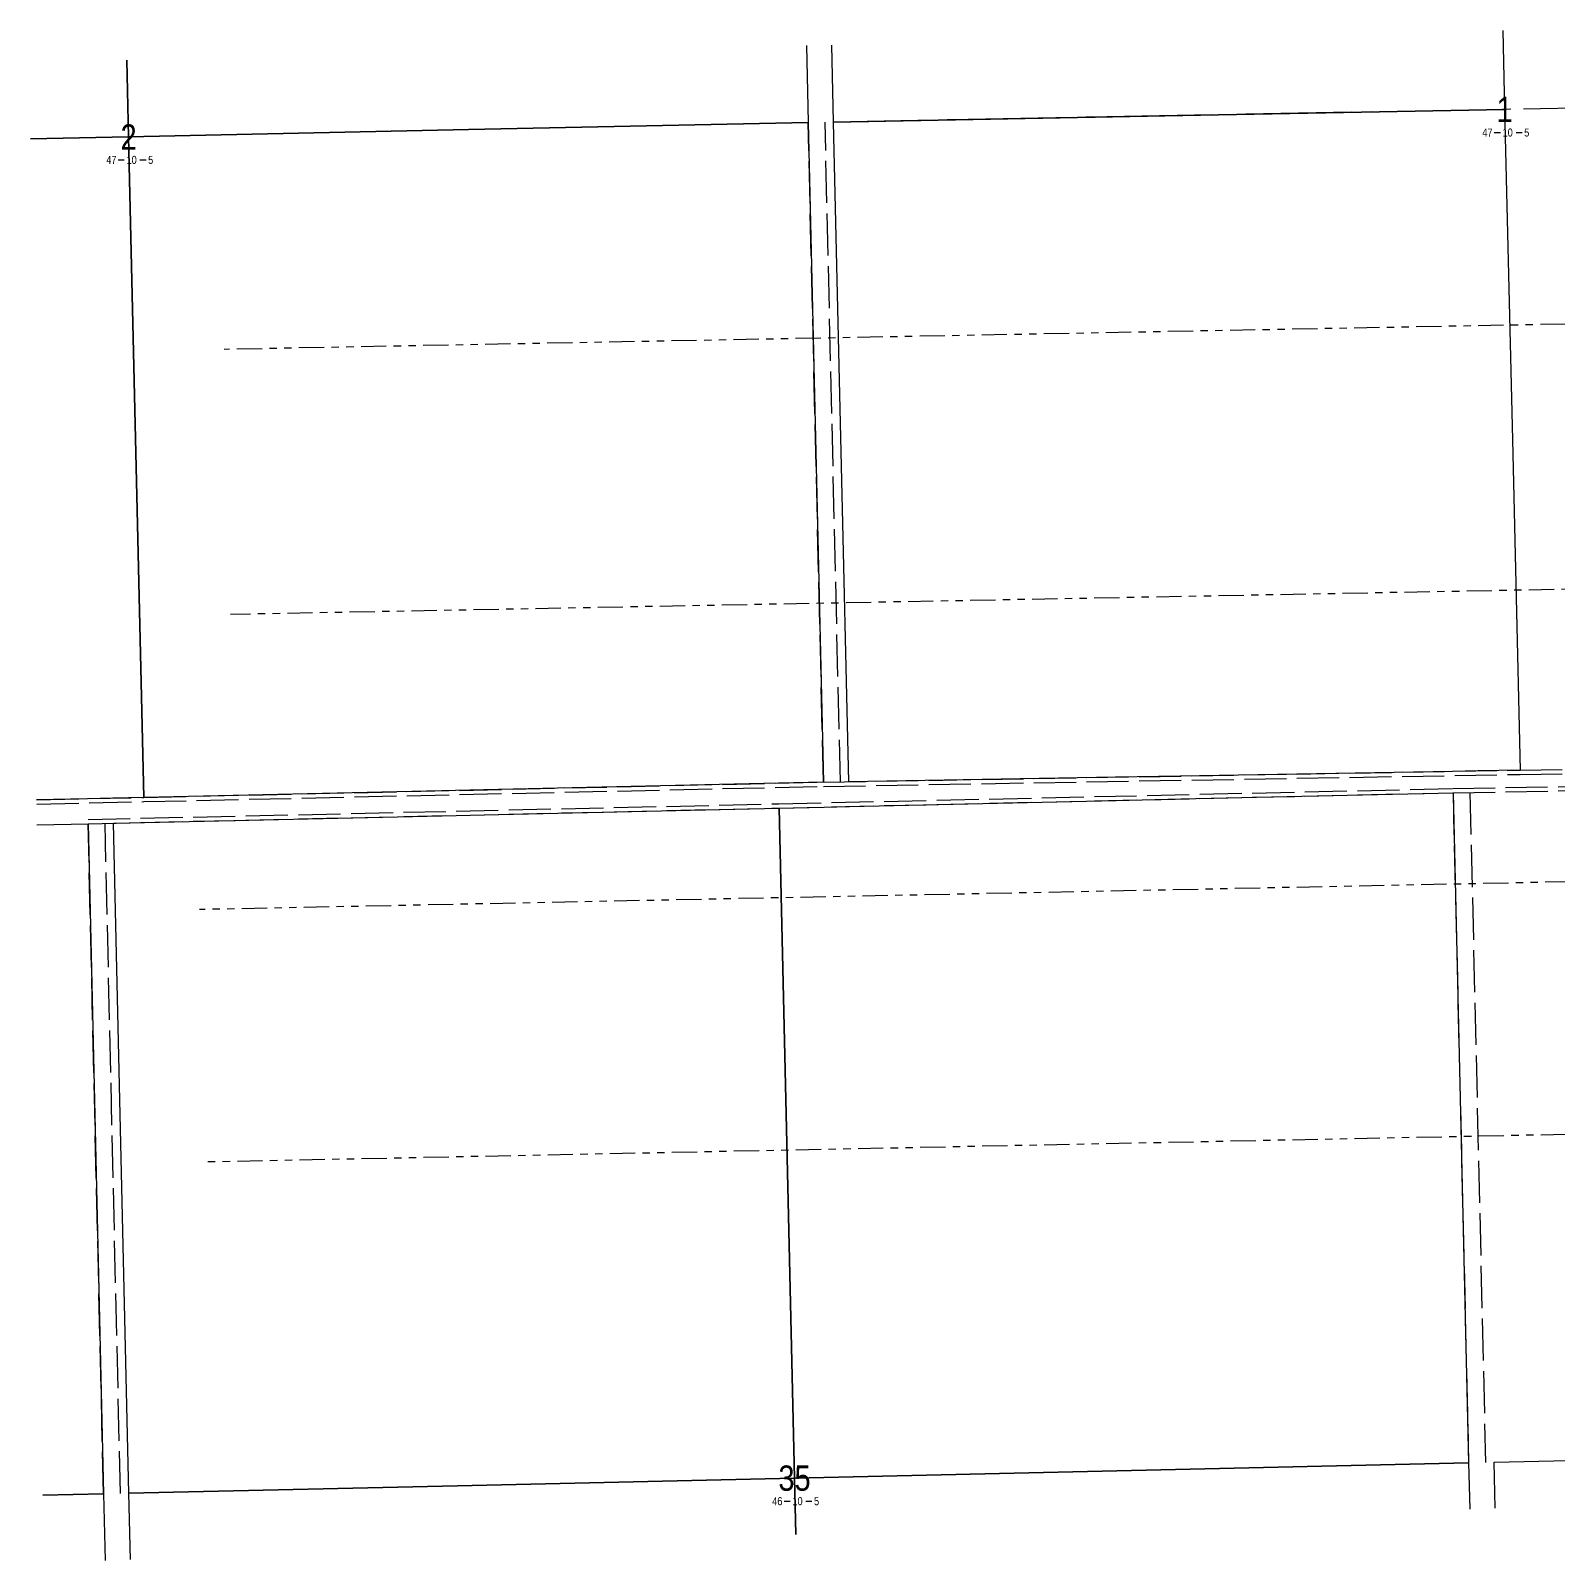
# Model space of a CAD drawing. Extents: x 608923 to 639703, y 5874498 to 5880756.
# Drawn here: x 610235 to 612050, y 5874648 to 5876465 of the extents above; entities that cross this region are included whole.
import ezdxf
from ezdxf.enums import TextEntityAlignment as Align

# ---------------------------------------------------------------- set-up
doc = ezdxf.new("R2010")
doc.units = 0
doc.header["$LTSCALE"] = 5
for name, pattern in [('foc-DRILLPATH', [14.75, 6, -1.75, 1.75, -1.75, 1.75, -1.75]), ('foc-QUARTERLINE', [33, 25, -3, 2, -3]), ('foc-UNSURVEYED', [12.5, 10, -2.5])]:
    doc.linetypes.add(name, pattern=pattern)
for name, color, linetype in [('10', 1, 'Continuous'), ('9', 3, 'Continuous'), ('L-SECLBL', 7, 'Continuous'), ('L-SECQ', 8, 'foc-QUARTERLINE'), ('L-USEC', 7, 'foc-UNSURVEYED'), ('P-PDRILLPATH', 12, 'foc-DRILLPATH'), ('QTR_UTM_Z12', 7, 'Continuous')]:
    doc.layers.add(name, color=color, linetype=linetype)
doc.styles.add('80L', font='ARIALN.TTF', dxfattribs={"height": 10})
doc.styles.add('SIMPLEX', font='ARIALN.TTF')

# ---------------------------------------------------------------- blocks, each defined once
blk = doc.blocks.new('L-SECLBL')
at = {"layer": '9', "color": 7}
for p, q in [((-5.1, -27.8), (-12.3, -27.8)), ((20.7, -27.8), (13.5, -27.8))]:
    blk.add_line(p, q, dxfattribs=at)
at = {"layer": '10', "color": 2, "style": 'SIMPLEX'}
blk.add_attdef('SEC', text='', height=30, dxfattribs=at).set_placement((0, 0), align=Align.MIDDLE)
at = {"layer": '10', "color": 5, "style": '80L'}
blk.add_attdef('TWP', text='', height=9.5, dxfattribs=at).set_placement((-14.4, -27.4), align=Align.MIDDLE_RIGHT)
blk.add_attdef('RGE', text='', height=9.5, dxfattribs=at).set_placement((3.6, -27.4), align=Align.MIDDLE_CENTER)
blk.add_attdef('MER', text='', height=9.5, dxfattribs=at).set_placement((23.2, -27.4), align=Align.MIDDLE_LEFT)

msp = doc.modelspace()

# ---------------------------------------------------------------- linework, layer by layer
at = {"layer": 'L-SECQ', "color": 4, "flags": 128}
msp.add_lwpolyline([(612793.235, 5876386.474), (611188.568, 5876356.435)], dxfattribs=at)
at = {"layer": 'L-USEC'}
for p, q in [((611176.643, 5875572.516), (611158.411, 5876355.87)), ((611176.643, 5875572.516), (611158.411, 5876355.87)), ((611196.747, 5875572.984), (611178.514, 5876356.338)), ((611196.747, 5875572.984), (611178.514, 5876356.338)), ((612004.197, 5875586.718), (612811.654, 5875600.561)), ((611176.643, 5875572.516), (612004.197, 5875586.718)), ((611176.643, 5875572.516), (612004.197, 5875586.718)), ((611176.73, 5875567.489), (612004.284, 5875581.691)), ((611176.73, 5875567.489), (612004.284, 5875581.691)), ((612004.284, 5875581.691), (612811.74, 5875595.533)), ((610369.294, 5875554.397), (611176.643, 5875572.516)), ((610369.294, 5875554.397), (611176.643, 5875572.516)), ((610369.407, 5875549.37), (611176.756, 5875567.489)), ((610369.407, 5875549.37), (611176.756, 5875567.489)), ((611123.725, 5875546.82), (611924.407, 5875564.964)), ((611123.725, 5875546.82), (611924.407, 5875564.964)), ((611924.437, 5875564.965), (612745.354, 5875578.758)), ((611924.521, 5875559.937), (612745.439, 5875573.731)), ((610241.882, 5875551.537), (610369.294, 5875554.397)), ((610241.882, 5875551.537), (610369.294, 5875554.397)), ((610241.928, 5875546.509), (610369.407, 5875549.37)), ((610241.928, 5875546.509), (610369.407, 5875549.37)), ((610302.946, 5875528.213), (611123.725, 5875546.82)), ((610302.946, 5875528.213), (611123.725, 5875546.82)), ((611123.839, 5875541.793), (611924.521, 5875559.937)), ((611123.839, 5875541.793), (611924.521, 5875559.937)), ((611924.521, 5875559.937), (611943.068, 5874764.22)), ((611924.521, 5875559.937), (611943.068, 5874764.22)), ((611944.625, 5875560.406), (611963.172, 5874764.689)), ((611944.625, 5875560.406), (611963.172, 5874764.689)), ((610303.06, 5875523.186), (611123.839, 5875541.793)), ((610303.06, 5875523.186), (611123.839, 5875541.793)), ((610321.333, 5874727.47), (610303.06, 5875523.186)), ((610321.333, 5874727.47), (610303.06, 5875523.186)), ((610341.437, 5874727.932), (610323.164, 5875523.648)), ((610341.437, 5874727.932), (610323.164, 5875523.648))]:
    msp.add_line(p, q, dxfattribs=at)
at = {"layer": 'P-PDRILLPATH', "flags": 128}
for points in [[(613382.5, 5875792.8), (612689.298, 5876128.305), (610464.764, 5876086.437)], [(613371.2, 5875782.9), (612696.676, 5875813.508), (610472.091, 5875771.645)], [(613360.004, 5875772.972), (612984.018, 5875472.795), (610435.502, 5875421.232)], [(613348.765, 5875763.047), (612991.108, 5875172.989), (610442.387, 5875121.428)]]:
    msp.add_lwpolyline(points, dxfattribs=at)
at = {"layer": 'QTR_UTM_Z12'}
for points in [[(611983.684, 5876464.991), (611985.871, 5876371.36), (611582.187, 5876363.803), (611188.568, 5876356.435), (611186.442, 5876447.783)], [(611156.286, 5876447.133), (611158.411, 5876355.87), (610754.78, 5876347.362), (610351.149, 5876338.852), (610349.047, 5876429.709)], [(610349.047, 5876429.709), (610351.149, 5876338.852), (610234.698, 5876336.398)], [(610234.698, 5876336.398), (610351.149, 5876338.852), (610360.222, 5875946.625), (610369.294, 5875554.397), (610332.533, 5875553.572), (610302.377, 5875552.895), (610241.882, 5875551.537)], [(610242.154, 5875521.805), (610303.06, 5875523.186), (610312.197, 5875125.328), (610321.333, 5874727.47), (610249.439, 5874725.841)], [(611974.492, 5874710.492), (611973.224, 5874764.909), (612363.58, 5874773.827), (612764.001, 5874782.975), (612765.004, 5874740.235)], [(611143.794, 5874679.237), (611142.248, 5874746.073), (611542.658, 5874755.146), (611943.068, 5874764.22), (611944.347, 5874709.358)], [(610353.294, 5874649.495), (610351.488, 5874728.154), (610741.836, 5874736.999), (611142.248, 5874746.073), (611143.794, 5874679.237)], [(610249.439, 5874725.841), (610321.333, 5874727.47), (610323.15, 5874648.361)]]:
    msp.add_lwpolyline(points, dxfattribs=at)
for points in [[(611985.871, 5876371.36), (611995.035, 5875979.04), (612004.197, 5875586.718), (611954.088, 5875585.859), (611923.929, 5875585.341), (611600.466, 5875579.789), (611523.54, 5875578.469), (611206.802, 5875573.033), (611197.685, 5875964.736), (611188.568, 5876356.435), (611582.187, 5876363.803), (611985.871, 5876371.36)], [(611158.411, 5876355.87), (611167.527, 5875964.193), (611176.643, 5875572.516), (611123.156, 5875571.316), (610772.969, 5875563.457), (610722.818, 5875562.331), (610369.294, 5875554.397), (610360.222, 5875946.625), (610351.149, 5876338.852), (610754.78, 5876347.362), (611158.411, 5876355.87)], [(611177.33, 5875543.006), (611207.485, 5875543.689), (611524.181, 5875550.865), (611601.1, 5875552.608), (611924.521, 5875559.937), (611933.795, 5875162.079), (611943.068, 5874764.22), (611542.658, 5874755.146), (611142.248, 5874746.073), (611133.044, 5875143.933), (611123.839, 5875541.793), (611177.33, 5875543.006)], [(610369.981, 5875524.703), (610723.5, 5875532.717), (610773.655, 5875533.854), (611123.839, 5875541.793), (611133.044, 5875143.933), (611142.248, 5874746.073), (610741.836, 5874736.999), (610351.488, 5874728.154), (610342.352, 5875126.012), (610333.215, 5875523.87), (610369.981, 5875524.703)]]:
    msp.add_lwpolyline(points, close=True, dxfattribs=at)

# ---------------------------------------------------------------- block references
at = {"layer": 'L-SECLBL', "color": 4}
for p, values in [((611985.87, 5876371.36), {'SEC': '1', 'TWP': '47', 'RGE': '10', 'MER': '5'}), ((610351.15, 5876338.853), {'SEC': '2', 'TWP': '47', 'RGE': '10', 'MER': '5'}), ((611142.248, 5874746.077), {'SEC': '35', 'TWP': '46', 'RGE': '10', 'MER': '5'})]:
    msp.add_blockref('L-SECLBL', p, dxfattribs=at).add_auto_attribs(values)

doc.saveas('drawing.dxf')
